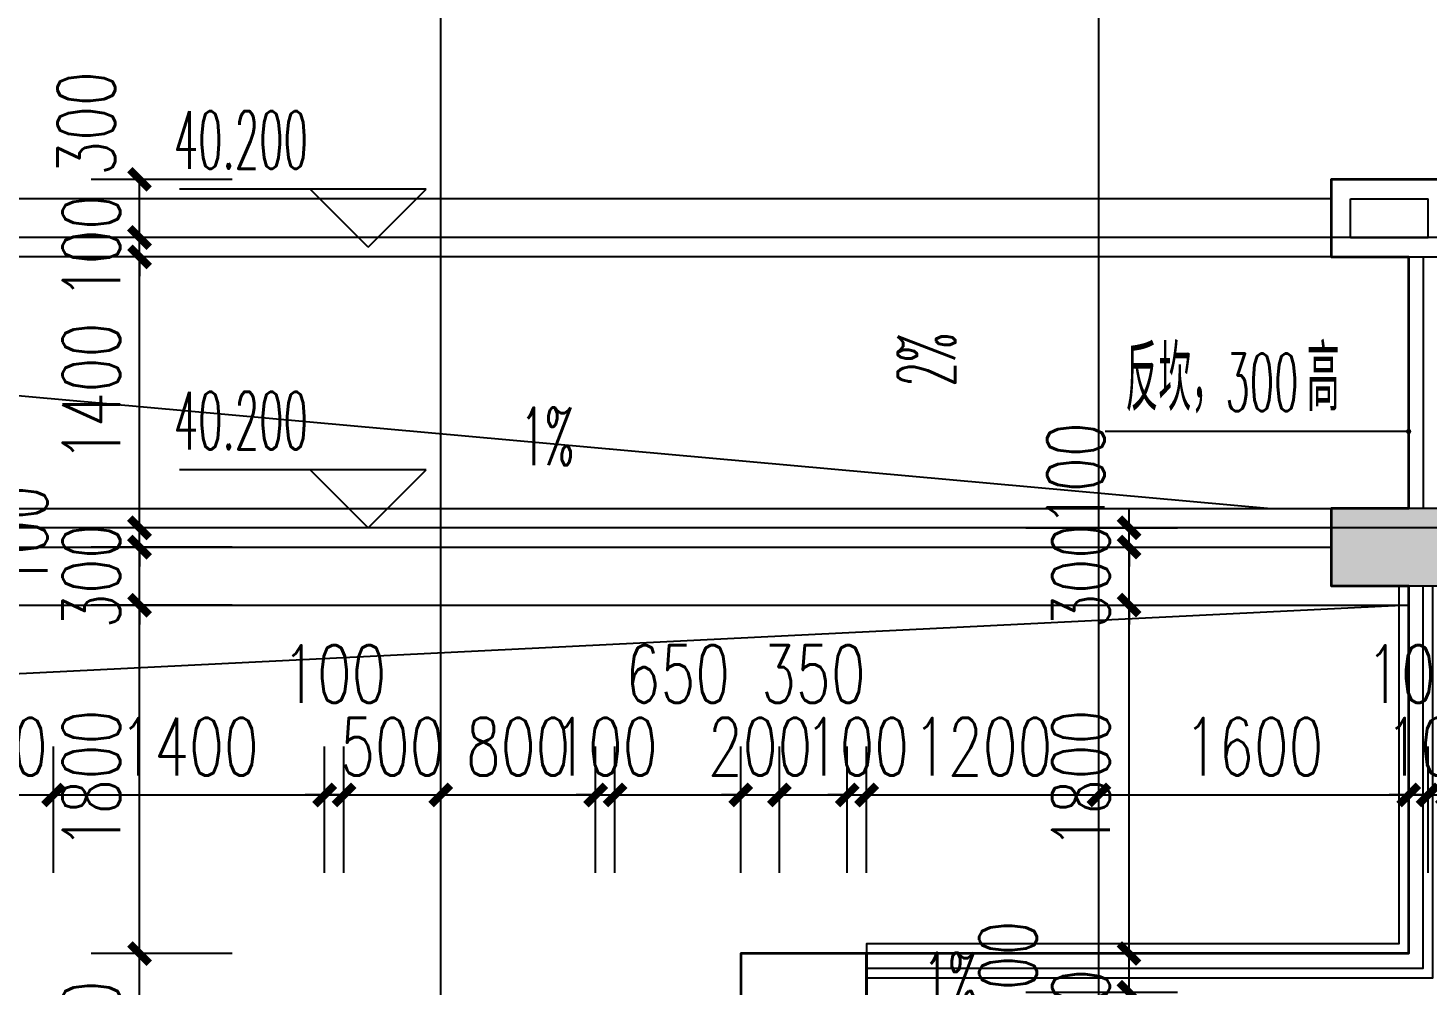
# Model space of a CAD drawing. Extents: x -59851 to 653804, y -249523 to 437614.
# Drawn here: x -29246 to -22014, y -40057 to -35112 of the extents above; entities that cross this region are included whole.
import ezdxf

# ---------------------------------------------------------------- set-up
doc = ezdxf.new("R2010")
doc.units = 0
doc.header["$LTSCALE"] = 1000
doc.header["$MEASUREMENT"] = 0
doc.layers.add('33计一半面积外廓线', color=53, linetype='Continuous', lineweight=35)
doc.layers.add('33计全面积外廓线', color=21, linetype='Continuous', lineweight=35)
for name, color, linetype in [('A-ROOF', 7, 'Continuous'), ('A-洞口', 105, 'Continuous'), ('A-第三道尺寸线', 105, 'Continuous'), ('A-线脚看线', 9, 'Continuous'), ('AE-FLOR', 151, 'Continuous'), ('DIM_ELEV', 3, 'Continuous'), ('DIM_LEAD', 3, 'Continuous'), ('DIM_SYMB', 3, 'Continuous'), ('DOTE', 16, 'Continuous'), ('PUB_HATCH', 8, 'Continuous'), ('PUB_TEXT', 7, 'Continuous'), ('WALL', 2, 'Continuous'), ('ys', 154, 'Continuous'), ('剪力墙', 6, 'Continuous'), ('栏杆', 142, 'Continuous')]:
    doc.layers.add(name, color=color, linetype=linetype)
doc.styles.add('_TCH_DIM', font='SIMPLEX.shx', dxfattribs={"width": 0.7, "bigfont": 'GBCBIG.shx'})
doc.styles.add('_TCH_DIM_T3', font='SIMPLEX.shx', dxfattribs={"width": 0.705882, "bigfont": 'GBCBIG.shx'})
doc.dimstyles.new('_TCH_ARCH&&100', dxfattribs={"dimtxt": 297.5, "dimasz": 100, "dimexe": 250, "dimexo": 300, "dimgap": 100, "dimtad": 1, "dimdec": 0, "dimzin": 0, "dimdsep": 46, "dimtxsty": '_TCH_DIM_T3', "dimblk": 'ARCHTICK', "dimcen": 0.09, "dimclrt": 7, "dimazin": 2, "dimtfac": 1, "dimtdec": 0, "dimtix": 1, "dimtmove": 2, "dimatfit": 3, "dimfxl": 0, "dimtolj": 1, "dimtzin": 0, "dimarcsym": 0})

# ---------------------------------------------------------------- blocks, each defined once
blk = doc.blocks.new('zhouxianssceng0329')
at = {"layer": 'DOTE'}
for p, q in [((-27113.7, 132089.9), (-27113.7, 156469.4)), ((-23713.7, 132089.9), (-23713.7, 156469.4)), ((5501.3, 148798.2), (-44988.6, 148798.2)), ((-20013.7, 147298.2), (-44988.6, 147298.2))]:
    blk.add_line(p, q, dxfattribs=at)
blk = doc.blocks.new('1417jianliqiang0329')
at = {"layer": 'PUB_HATCH'}
blk.add_hatch(color=256, dxfattribs=at).paths.add_polyline_path([(-22513.7, 42727.2), (-21913.7, 42727.2), (-21913.7, 43127.2), (-22513.7, 43127.2)])
at = {"layer": '剪力墙'}
blk.add_lwpolyline([(-22513.7, 42727.2), (-21913.7, 42727.2), (-21913.7, 43127.2), (-22513.7, 43127.2)], close=True, dxfattribs=at)
blk.add_lwpolyline([(-22313.7, 42727.2), (-22313.7, 42727.2)], dxfattribs=at)
blk = doc.blocks.new('1417xxjian0329')
at = {"layer": 'A-线脚看线'}
blk.add_lwpolyline([(-22163.7, 18691.6), (-22163.7, 16841.6), (-24913.7, 16841.6), (-24913.7, 16791.6)], dxfattribs=at)
blk = doc.blocks.new('zhenzheng1417hxt0329')
at = {"layer": 'AE-FLOR'}
for points in [[(-22113.7, 22270.7), (-22113.7, 20970.7)], [(-24913.7, 18670.7), (-22113.7, 18670.7), (-22113.7, 20570.7)]]:
    blk.add_lwpolyline(points, dxfattribs=at)
at = {"layer": 'WALL'}
for p, q in [((-22513.7, 22270.7), (-22513.7, 22670.7)), ((-22513.7, 22670.7), (-21913.7, 22670.7)), ((-22413.7, 22370.7), (-22413.7, 22570.7)), ((-22413.7, 22570.7), (-22013.7, 22570.7)), ((-22013.7, 22370.7), (-22013.7, 22570.7)), ((-22413.7, 22370.7), (-22013.7, 22370.7)), ((-22513.7, 22270.7), (-21913.7, 22270.7)), ((-25563.7, 18670.7), (-24913.7, 18670.7)), ((-25563.7, 16870.7), (-25563.7, 18670.7)), ((-24913.7, 18170.7), (-24913.7, 18670.7))]:
    blk.add_line(p, q, dxfattribs=at)
at = {"layer": '栏杆'}
for points in [[(-22038.7, 22270.7), (-22038.7, 20970.7)], [(-24913.7, 18545.7), (-21988.7, 18545.7), (-21988.7, 20570.7)], [(-24913.7, 18595.7), (-22038.7, 18595.7), (-22038.7, 20570.7)]]:
    blk.add_lwpolyline(points, dxfattribs=at)
blk = doc.blocks.new('no1wuding0329')
at = {"layer": 'A-ROOF'}
for points in [[(-22513.7, 89598.2), (-32413.7, 89598.2), (-32413.7, 89698.2), (-33013.7, 89698.2), (-33013.7, 89598.2), (-33813.7, 89598.2), (-33813.7, 90198.2), (-37213.7, 90198.2), (-37213.7, 96098.2), (-40013.7, 96098.2), (-40013.7, 96198.2), (-44213.7, 96198.2), (-44213.7, 75098.2), (-40813.7, 75098.2)], [(-22513.7, 89398.2), (-32463.7, 89398.2), (-32463.7, 89648.2), (-32963.7, 89648.2), (-32963.7, 89398.2), (-33863.7, 89398.2), (-33863.7, 90148.2), (-37263.7, 90148.2), (-37263.7, 96048.2), (-40063.7, 96048.2), (-40063.7, 96148.2), (-44163.7, 96148.2), (-44163.7, 75148.2), (-40813.7, 75148.2)], [(-22513.7, 89298.2), (-32663.7, 89298.2), (-32763.7, 89298.2), (-34013.7, 89298.2)], [(-30613.7, 80798.2), (-31413.7, 80798.2), (-31413.7, 83898.2), (-31613.7, 83898.2), (-31613.7, 83898.2), (-37413.7, 83898.2), (-37413.7, 87998.2), (-37013.7, 87998.2), (-37013.7, 87998.2), (-32813.7, 87998.2), (-32813.7, 87998.2), (-32613.7, 87998.2), (-32613.7, 87998.2), (-22513.7, 87998.2)], [(-30613.7, 80998.2), (-31213.7, 80998.2), (-31213.7, 84298.2), (-31813.7, 84298.2), (-31813.7, 84098.2), (-37213.7, 84098.2), (-37213.7, 87598.2), (-36813.7, 87598.2), (-36813.7, 87798.2), (-33013.7, 87798.2), (-33013.7, 87598.2), (-32413.7, 87598.2), (-32413.7, 87798.2), (-22513.7, 87798.2), (-22513.7, 87798.2)], [(-37213.7, 87498.2), (-22113.7, 87498.2)]]:
    blk.add_lwpolyline(points, dxfattribs=at)
at = {"layer": 'A-洞口'}
blk.add_lwpolyline([(-22113.7, 87498.2), (-36570.3, 86783.8), (-37213.7, 84098.2)], dxfattribs=at)
at = {"layer": 'DIM_ELEV'}
for p, q in [((-27188.7, 89648.2), (-28462.8, 89648.2)), ((-27488.7, 89348.2), (-27788.7, 89648.2)), ((-27488.7, 89348.2), (-27188.7, 89648.2)), ((-27188.7, 88198.2), (-28462.8, 88198.2)), ((-27488.7, 87898.2), (-27788.7, 88198.2)), ((-27488.7, 87898.2), (-27188.7, 88198.2))]:
    blk.add_line(p, q, dxfattribs=at)
at = {"layer": 'PUB_TEXT', "style": '_TCH_DIM', "width": 0.494118}
for p in [(-28492.8, 89753.2), (-28492.8, 88303.2)]:
    blk.add_text('40.200', height=297.5, dxfattribs=at).set_placement(p)
blk = doc.blocks.new('_ArchTick')
at = {"color": 0, "linetype": 'ByBlock', "const_width": 0.4}
blk.add_lwpolyline([(-0.5, -0.5), (0.5, 0.5)], dxfattribs=at)
blk = doc.blocks.new('*D1911')
at = {"layer": 'A-第三道尺寸线', "color": 0, "lineweight": -2, "transparency": 16777216}
for p, q in [((-23558, -37694.3), (-23558, -37594.3)), ((-24091.7, -37694.3), (-23308, -37694.3)), ((-23558, -37794.3), (-23558, -37694.3)), ((-24091.7, -37794.3), (-23308, -37794.3)), ((-23558, -37794.3), (-23558, -37894.3))]:
    blk.add_line(p, q, dxfattribs=at)
at = {"layer": 'Defpoints', "color": 0, "transparency": 16777216}
for p in [(-24391.7, -37694.3), (-23558, -37694.3), (-24391.7, -37794.3)]:
    blk.add_point(p, dxfattribs=at)
at = {"layer": 'A-第三道尺寸线', "color": 0, "lineweight": -2, "transparency": 16777216, "xscale": 100, "yscale": 100, "zscale": 100}
for p, rotation in [((-23558, -37694.3), 270), ((-23558, -37794.3), 90)]:
    blk.add_blockref('_ArchTick', p, dxfattribs=dict(at, rotation=rotation))
at = {"layer": 'A-第三道尺寸线', "color": 7, "transparency": 16777216, "insert": (-23833, -37419.3), "char_height": 297.5, "attachment_point": 5, "rotation": 90, "style": '_TCH_DIM_T3'}
blk.add_mtext('\\A1;100', dxfattribs=at)
blk = doc.blocks.new('*D1912')
at = {"layer": 'A-第三道尺寸线', "color": 0, "lineweight": -2, "transparency": 16777216}
for p, q in [((-23558, -37794.3), (-23558, -37694.3)), ((-24091.7, -37794.3), (-23308, -37794.3)), ((-23558, -38094.3), (-23558, -37794.3)), ((-24091.7, -38094.3), (-23308, -38094.3)), ((-23558, -38094.3), (-23558, -38194.3))]:
    blk.add_line(p, q, dxfattribs=at)
at = {"layer": 'Defpoints', "color": 0, "transparency": 16777216}
for p in [(-24391.7, -37794.3), (-23558, -37794.3), (-24391.7, -38094.3)]:
    blk.add_point(p, dxfattribs=at)
at = {"layer": 'A-第三道尺寸线', "color": 0, "lineweight": -2, "transparency": 16777216, "xscale": 100, "yscale": 100, "zscale": 100}
for p, rotation in [((-23558, -37794.3), 270), ((-23558, -38094.3), 90)]:
    blk.add_blockref('_ArchTick', p, dxfattribs=dict(at, rotation=rotation))
at = {"layer": 'A-第三道尺寸线', "color": 7, "transparency": 16777216, "insert": (-23806.7, -37944.3), "char_height": 297.5, "attachment_point": 5, "rotation": 90, "style": '_TCH_DIM_T3'}
blk.add_mtext('\\A1;300', dxfattribs=at)
blk = doc.blocks.new('*D1913')
at = {"layer": 'A-第三道尺寸线', "color": 0, "lineweight": -2, "transparency": 16777216}
for p, q in [((-24091.7, -38094.3), (-23308, -38094.3)), ((-23558, -39894.3), (-23558, -38094.3)), ((-24091.7, -39894.3), (-23308, -39894.3))]:
    blk.add_line(p, q, dxfattribs=at)
at = {"layer": 'Defpoints', "color": 0, "transparency": 16777216}
for p in [(-24391.7, -38094.3), (-23558, -38094.3), (-24391.7, -39894.3)]:
    blk.add_point(p, dxfattribs=at)
at = {"layer": 'A-第三道尺寸线', "color": 0, "lineweight": -2, "transparency": 16777216, "xscale": 100, "yscale": 100, "zscale": 100}
for p, rotation in [((-23558, -38094.3), 90), ((-23558, -39894.3), 270)]:
    blk.add_blockref('_ArchTick', p, dxfattribs=dict(at, rotation=rotation))
at = {"layer": 'A-第三道尺寸线', "color": 7, "transparency": 16777216, "insert": (-23806.7, -38994.3), "char_height": 297.5, "attachment_point": 5, "rotation": 90, "style": '_TCH_DIM_T3'}
blk.add_mtext('\\A1;1800', dxfattribs=at)
blk = doc.blocks.new('*D1914')
at = {"layer": 'A-第三道尺寸线', "color": 0, "lineweight": -2, "transparency": 16777216}
for p, q in [((-23558, -39894.3), (-23558, -39794.3)), ((-24091.7, -39894.3), (-23308, -39894.3)), ((-23558, -40094.3), (-23558, -39894.3)), ((-24091.7, -40094.3), (-23308, -40094.3)), ((-23558, -40094.3), (-23558, -40194.3))]:
    blk.add_line(p, q, dxfattribs=at)
at = {"layer": 'Defpoints', "color": 0, "transparency": 16777216}
for p in [(-24391.7, -39894.3), (-23558, -39894.3), (-24391.7, -40094.3)]:
    blk.add_point(p, dxfattribs=at)
at = {"layer": 'A-第三道尺寸线', "color": 0, "lineweight": -2, "transparency": 16777216, "xscale": 100, "yscale": 100, "zscale": 100}
for p, rotation in [((-23558, -39894.3), 270), ((-23558, -40094.3), 90)]:
    blk.add_blockref('_ArchTick', p, dxfattribs=dict(at, rotation=rotation))
at = {"layer": 'A-第三道尺寸线', "color": 7, "transparency": 16777216, "insert": (-24183, -39994.3), "char_height": 297.5, "attachment_point": 5, "rotation": 90, "style": '_TCH_DIM_T3'}
blk.add_mtext('\\A1;200', dxfattribs=at)
blk = doc.blocks.new('*D1915')
at = {"layer": 'A-第三道尺寸线', "color": 0, "lineweight": -2, "transparency": 16777216}
for p, q in [((-23558, -40094.3), (-23558, -39994.3)), ((-24091.7, -40094.3), (-23308, -40094.3)), ((-23558, -40394.3), (-23558, -40094.3)), ((-24091.7, -40394.3), (-23308, -40394.3)), ((-23558, -40394.3), (-23558, -40494.3))]:
    blk.add_line(p, q, dxfattribs=at)
at = {"layer": 'Defpoints', "color": 0, "transparency": 16777216}
for p in [(-24391.7, -40094.3), (-23558, -40094.3), (-24391.7, -40394.3)]:
    blk.add_point(p, dxfattribs=at)
at = {"layer": 'A-第三道尺寸线', "color": 0, "lineweight": -2, "transparency": 16777216, "xscale": 100, "yscale": 100, "zscale": 100}
for p, rotation in [((-23558, -40094.3), 270), ((-23558, -40394.3), 90)]:
    blk.add_blockref('_ArchTick', p, dxfattribs=dict(at, rotation=rotation))
at = {"layer": 'A-第三道尺寸线', "color": 7, "transparency": 16777216, "insert": (-23806.7, -40244.3), "char_height": 297.5, "attachment_point": 5, "rotation": 90, "style": '_TCH_DIM_T3'}
blk.add_mtext('\\A1;300', dxfattribs=at)
blk = doc.blocks.new('*D2181')
at = {"layer": 'A-第三道尺寸线', "color": 0, "lineweight": -2, "transparency": 16777216}
for p, q in [((-28190.4, -35894.3), (-28919.5, -35894.3)), ((-28669.5, -36194.3), (-28669.5, -35894.3)), ((-28190.4, -36194.3), (-28919.5, -36194.3))]:
    blk.add_line(p, q, dxfattribs=at)
at = {"layer": 'Defpoints', "color": 0, "transparency": 16777216}
for p in [(-28669.5, -35894.3), (-27890.4, -35894.3), (-27890.4, -36194.3)]:
    blk.add_point(p, dxfattribs=at)
at = {"layer": 'A-第三道尺寸线', "color": 0, "lineweight": -2, "transparency": 16777216, "xscale": 100, "yscale": 100, "zscale": 100}
for p, rotation in [((-28669.5, -35894.3), 90), ((-28669.5, -36194.3), 270)]:
    blk.add_blockref('_ArchTick', p, dxfattribs=dict(at, rotation=rotation))
at = {"layer": 'A-第三道尺寸线', "color": 7, "transparency": 16777216, "insert": (-28944.5, -35605.3), "char_height": 297.5, "attachment_point": 5, "rotation": 90, "style": '_TCH_DIM_T3'}
blk.add_mtext('\\A1;300', dxfattribs=at)
blk = doc.blocks.new('*D2182')
at = {"layer": 'A-第三道尺寸线', "color": 0, "lineweight": -2, "transparency": 16777216}
for p, q in [((-28669.5, -36194.3), (-28669.5, -36094.3)), ((-28190.4, -36194.3), (-28919.5, -36194.3)), ((-28669.5, -36294.3), (-28669.5, -36194.3)), ((-28190.4, -36294.3), (-28919.5, -36294.3)), ((-28669.5, -36294.3), (-28669.5, -36394.3))]:
    blk.add_line(p, q, dxfattribs=at)
at = {"layer": 'Defpoints', "color": 0, "transparency": 16777216}
for p in [(-28669.5, -36194.3), (-27890.4, -36194.3), (-27890.4, -36294.3)]:
    blk.add_point(p, dxfattribs=at)
at = {"layer": 'A-第三道尺寸线', "color": 0, "lineweight": -2, "transparency": 16777216, "xscale": 100, "yscale": 100, "zscale": 100}
for p, rotation in [((-28669.5, -36194.3), 270), ((-28669.5, -36294.3), 90)]:
    blk.add_blockref('_ArchTick', p, dxfattribs=dict(at, rotation=rotation))
at = {"layer": 'A-第三道尺寸线', "color": 7, "transparency": 16777216, "insert": (-28918.3, -36244.3), "char_height": 297.5, "attachment_point": 5, "rotation": 90, "style": '_TCH_DIM_T3'}
blk.add_mtext('\\A1;100', dxfattribs=at)
blk = doc.blocks.new('*D2183')
at = {"layer": 'A-第三道尺寸线', "color": 0, "lineweight": -2, "transparency": 16777216}
for p, q in [((-28190.4, -36294.3), (-28919.5, -36294.3)), ((-28669.5, -37694.3), (-28669.5, -36294.3)), ((-28190.4, -37694.3), (-28919.5, -37694.3))]:
    blk.add_line(p, q, dxfattribs=at)
at = {"layer": 'Defpoints', "color": 0, "transparency": 16777216}
for p in [(-28669.5, -36294.3), (-27890.4, -36294.3), (-27890.4, -37694.3)]:
    blk.add_point(p, dxfattribs=at)
at = {"layer": 'A-第三道尺寸线', "color": 0, "lineweight": -2, "transparency": 16777216, "xscale": 100, "yscale": 100, "zscale": 100}
for p, rotation in [((-28669.5, -36294.3), 90), ((-28669.5, -37694.3), 270)]:
    blk.add_blockref('_ArchTick', p, dxfattribs=dict(at, rotation=rotation))
at = {"layer": 'A-第三道尺寸线', "color": 7, "transparency": 16777216, "insert": (-28918.3, -36994.3), "char_height": 297.5, "attachment_point": 5, "rotation": 90, "style": '_TCH_DIM_T3'}
blk.add_mtext('\\A1;1400', dxfattribs=at)
blk = doc.blocks.new('*D2184')
at = {"layer": 'A-第三道尺寸线', "color": 0, "lineweight": -2, "transparency": 16777216}
for p, q in [((-28669.5, -37694.3), (-28669.5, -37594.3)), ((-28190.4, -37694.3), (-28919.5, -37694.3)), ((-28669.5, -37794.3), (-28669.5, -37694.3)), ((-28190.4, -37794.3), (-28919.5, -37794.3)), ((-28669.5, -37794.3), (-28669.5, -37894.3))]:
    blk.add_line(p, q, dxfattribs=at)
at = {"layer": 'Defpoints', "color": 0, "transparency": 16777216}
for p in [(-28669.5, -37694.3), (-27890.4, -37694.3), (-27890.4, -37794.3)]:
    blk.add_point(p, dxfattribs=at)
at = {"layer": 'A-第三道尺寸线', "color": 0, "lineweight": -2, "transparency": 16777216, "xscale": 100, "yscale": 100, "zscale": 100}
for p, rotation in [((-28669.5, -37694.3), 270), ((-28669.5, -37794.3), 90)]:
    blk.add_blockref('_ArchTick', p, dxfattribs=dict(at, rotation=rotation))
at = {"layer": 'A-第三道尺寸线', "color": 7, "transparency": 16777216, "insert": (-29294.5, -37744.3), "char_height": 297.5, "attachment_point": 5, "rotation": 90, "style": '_TCH_DIM_T3'}
blk.add_mtext('\\A1;100', dxfattribs=at)
blk = doc.blocks.new('*D2185')
at = {"layer": 'A-第三道尺寸线', "color": 0, "lineweight": -2, "transparency": 16777216}
for p, q in [((-28669.5, -37794.3), (-28669.5, -37694.3)), ((-28190.4, -37794.3), (-28919.5, -37794.3)), ((-28669.5, -38094.3), (-28669.5, -37794.3)), ((-28190.4, -38094.3), (-28919.5, -38094.3)), ((-28669.5, -38094.3), (-28669.5, -38194.3))]:
    blk.add_line(p, q, dxfattribs=at)
at = {"layer": 'Defpoints', "color": 0, "transparency": 16777216}
for p in [(-28669.5, -37794.3), (-27890.4, -37794.3), (-27890.4, -38094.3)]:
    blk.add_point(p, dxfattribs=at)
at = {"layer": 'A-第三道尺寸线', "color": 0, "lineweight": -2, "transparency": 16777216, "xscale": 100, "yscale": 100, "zscale": 100}
for p, rotation in [((-28669.5, -37794.3), 270), ((-28669.5, -38094.3), 90)]:
    blk.add_blockref('_ArchTick', p, dxfattribs=dict(at, rotation=rotation))
at = {"layer": 'A-第三道尺寸线', "color": 7, "transparency": 16777216, "insert": (-28918.3, -37944.3), "char_height": 297.5, "attachment_point": 5, "rotation": 90, "style": '_TCH_DIM_T3'}
blk.add_mtext('\\A1;300', dxfattribs=at)
blk = doc.blocks.new('*D2186')
at = {"layer": 'A-第三道尺寸线', "color": 0, "lineweight": -2, "transparency": 16777216}
for p, q in [((-28190.4, -38094.3), (-28919.5, -38094.3)), ((-28669.5, -39894.3), (-28669.5, -38094.3)), ((-28190.4, -39894.3), (-28919.5, -39894.3))]:
    blk.add_line(p, q, dxfattribs=at)
at = {"layer": 'Defpoints', "color": 0, "transparency": 16777216}
for p in [(-28669.5, -38094.3), (-27890.4, -38094.3), (-27890.4, -39894.3)]:
    blk.add_point(p, dxfattribs=at)
at = {"layer": 'A-第三道尺寸线', "color": 0, "lineweight": -2, "transparency": 16777216, "xscale": 100, "yscale": 100, "zscale": 100}
for p, rotation in [((-28669.5, -38094.3), 90), ((-28669.5, -39894.3), 270)]:
    blk.add_blockref('_ArchTick', p, dxfattribs=dict(at, rotation=rotation))
at = {"layer": 'A-第三道尺寸线', "color": 7, "transparency": 16777216, "insert": (-28918.3, -38994.3), "char_height": 297.5, "attachment_point": 5, "rotation": 90, "style": '_TCH_DIM_T3'}
blk.add_mtext('\\A1;1800', dxfattribs=at)
blk = doc.blocks.new('*D2187')
at = {"layer": 'A-第三道尺寸线', "color": 0, "lineweight": -2, "transparency": 16777216}
for p, q in [((-28190.4, -39894.3), (-28919.5, -39894.3)), ((-28669.5, -40894.3), (-28669.5, -39894.3)), ((-28190.4, -40894.3), (-28919.5, -40894.3))]:
    blk.add_line(p, q, dxfattribs=at)
at = {"layer": 'Defpoints', "color": 0, "transparency": 16777216}
for p in [(-28669.5, -39894.3), (-27890.4, -39894.3), (-27890.4, -40894.3)]:
    blk.add_point(p, dxfattribs=at)
at = {"layer": 'A-第三道尺寸线', "color": 0, "lineweight": -2, "transparency": 16777216, "xscale": 100, "yscale": 100, "zscale": 100}
for p, rotation in [((-28669.5, -39894.3), 90), ((-28669.5, -40894.3), 270)]:
    blk.add_blockref('_ArchTick', p, dxfattribs=dict(at, rotation=rotation))
at = {"layer": 'A-第三道尺寸线', "color": 7, "transparency": 16777216, "insert": (-28918.3, -40394.3), "char_height": 297.5, "attachment_point": 5, "rotation": 90, "style": '_TCH_DIM_T3'}
blk.add_mtext('\\A1;1000', dxfattribs=at)
blk = doc.blocks.new('*D3217')
at = {"layer": 'A-第三道尺寸线', "color": 0, "lineweight": -2, "transparency": 16777216}
for p, q in [((-22013.7, -39476.4), (-22013.7, -38824.7)), ((-21913.7, -39476.4), (-21913.7, -38824.7)), ((-22013.7, -39074.7), (-22113.7, -39074.7)), ((-22013.7, -39074.7), (-21913.7, -39074.7)), ((-21913.7, -39074.7), (-21813.7, -39074.7))]:
    blk.add_line(p, q, dxfattribs=at)
at = {"layer": 'Defpoints', "color": 0, "transparency": 16777216}
for p in [(-21913.7, -39074.7), (-22013.7, -39776.4), (-21913.7, -39776.4)]:
    blk.add_point(p, dxfattribs=at)
at = {"layer": 'A-第三道尺寸线', "color": 0, "lineweight": -2, "transparency": 16777216, "xscale": 100, "yscale": 100, "zscale": 100}
blk.add_blockref('_ArchTick', (-22013.7, -39074.7), dxfattribs=at)
at = {"layer": 'A-第三道尺寸线', "color": 0, "lineweight": -2, "transparency": 16777216, "xscale": 100, "yscale": 100, "zscale": 100, "rotation": 180}
blk.add_blockref('_ArchTick', (-21913.7, -39074.7), dxfattribs=at)
at = {"layer": 'A-第三道尺寸线', "color": 7, "transparency": 16777216, "insert": (-21963.7, -38825.9), "char_height": 297.5, "attachment_point": 5, "style": '_TCH_DIM_T3'}
blk.add_mtext('\\A1;100', dxfattribs=at)
blk = doc.blocks.new('*D3218')
at = {"layer": 'A-第三道尺寸线', "color": 0, "lineweight": -2, "transparency": 16777216}
for p, q in [((-22113.7, -39476.4), (-22113.7, -38824.7)), ((-22013.7, -39476.4), (-22013.7, -38824.7)), ((-22113.7, -39074.7), (-22213.7, -39074.7)), ((-22113.7, -39074.7), (-22013.7, -39074.7)), ((-22013.7, -39074.7), (-21913.7, -39074.7))]:
    blk.add_line(p, q, dxfattribs=at)
at = {"layer": 'Defpoints', "color": 0, "transparency": 16777216}
for p in [(-22013.7, -39074.7), (-22113.7, -39776.4), (-22013.7, -39776.4)]:
    blk.add_point(p, dxfattribs=at)
at = {"layer": 'A-第三道尺寸线', "color": 0, "lineweight": -2, "transparency": 16777216, "xscale": 100, "yscale": 100, "zscale": 100}
blk.add_blockref('_ArchTick', (-22113.7, -39074.7), dxfattribs=at)
at = {"layer": 'A-第三道尺寸线', "color": 0, "lineweight": -2, "transparency": 16777216, "xscale": 100, "yscale": 100, "zscale": 100, "rotation": 180}
blk.add_blockref('_ArchTick', (-22013.7, -39074.7), dxfattribs=at)
at = {"layer": 'A-第三道尺寸线', "color": 7, "transparency": 16777216, "insert": (-22063.7, -38449.7), "char_height": 297.5, "attachment_point": 5, "style": '_TCH_DIM_T3'}
blk.add_mtext('\\A1;100', dxfattribs=at)
blk = doc.blocks.new('*D3219')
at = {"layer": 'A-第三道尺寸线', "color": 0, "lineweight": -2, "transparency": 16777216}
for p, q in [((-23713.7, -39476.4), (-23713.7, -38824.7)), ((-22113.7, -39476.4), (-22113.7, -38824.7)), ((-23713.7, -39074.7), (-22113.7, -39074.7))]:
    blk.add_line(p, q, dxfattribs=at)
at = {"layer": 'Defpoints', "color": 0, "transparency": 16777216}
for p in [(-22113.7, -39074.7), (-23713.7, -39776.4), (-22113.7, -39776.4)]:
    blk.add_point(p, dxfattribs=at)
at = {"layer": 'A-第三道尺寸线', "color": 0, "lineweight": -2, "transparency": 16777216, "xscale": 100, "yscale": 100, "zscale": 100, "rotation": 180}
blk.add_blockref('_ArchTick', (-23713.7, -39074.7), dxfattribs=at)
at = {"layer": 'A-第三道尺寸线', "color": 0, "lineweight": -2, "transparency": 16777216, "xscale": 100, "yscale": 100, "zscale": 100}
blk.add_blockref('_ArchTick', (-22113.7, -39074.7), dxfattribs=at)
at = {"layer": 'A-第三道尺寸线', "color": 7, "transparency": 16777216, "insert": (-22913.7, -38825.9), "char_height": 297.5, "attachment_point": 5, "style": '_TCH_DIM_T3'}
blk.add_mtext('\\A1;1600', dxfattribs=at)
blk = doc.blocks.new('*D3220')
at = {"layer": 'A-第三道尺寸线', "color": 0, "lineweight": -2, "transparency": 16777216}
for p, q in [((-24913.7, -39476.4), (-24913.7, -38824.7)), ((-23713.7, -39476.4), (-23713.7, -38824.7)), ((-24913.7, -39074.7), (-23713.7, -39074.7))]:
    blk.add_line(p, q, dxfattribs=at)
at = {"layer": 'Defpoints', "color": 0, "transparency": 16777216}
for p in [(-23713.7, -39074.7), (-24913.7, -39776.4), (-23713.7, -39776.4)]:
    blk.add_point(p, dxfattribs=at)
at = {"layer": 'A-第三道尺寸线', "color": 0, "lineweight": -2, "transparency": 16777216, "xscale": 100, "yscale": 100, "zscale": 100, "rotation": 180}
blk.add_blockref('_ArchTick', (-24913.7, -39074.7), dxfattribs=at)
at = {"layer": 'A-第三道尺寸线', "color": 0, "lineweight": -2, "transparency": 16777216, "xscale": 100, "yscale": 100, "zscale": 100}
blk.add_blockref('_ArchTick', (-23713.7, -39074.7), dxfattribs=at)
at = {"layer": 'A-第三道尺寸线', "color": 7, "transparency": 16777216, "insert": (-24313.7, -38825.9), "char_height": 297.5, "attachment_point": 5, "style": '_TCH_DIM_T3'}
blk.add_mtext('\\A1;1200', dxfattribs=at)
blk = doc.blocks.new('*D3221')
at = {"layer": 'A-第三道尺寸线', "color": 0, "lineweight": -2, "transparency": 16777216}
for p, q in [((-25013.7, -39476.4), (-25013.7, -38824.7)), ((-24913.7, -39476.4), (-24913.7, -38824.7)), ((-25013.7, -39074.7), (-25113.7, -39074.7)), ((-25013.7, -39074.7), (-24913.7, -39074.7)), ((-24913.7, -39074.7), (-24813.7, -39074.7))]:
    blk.add_line(p, q, dxfattribs=at)
at = {"layer": 'Defpoints', "color": 0, "transparency": 16777216}
for p in [(-24913.7, -39074.7), (-25013.7, -39776.4), (-24913.7, -39776.4)]:
    blk.add_point(p, dxfattribs=at)
at = {"layer": 'A-第三道尺寸线', "color": 0, "lineweight": -2, "transparency": 16777216, "xscale": 100, "yscale": 100, "zscale": 100}
blk.add_blockref('_ArchTick', (-25013.7, -39074.7), dxfattribs=at)
at = {"layer": 'A-第三道尺寸线', "color": 0, "lineweight": -2, "transparency": 16777216, "xscale": 100, "yscale": 100, "zscale": 100, "rotation": 180}
blk.add_blockref('_ArchTick', (-24913.7, -39074.7), dxfattribs=at)
at = {"layer": 'A-第三道尺寸线', "color": 7, "transparency": 16777216, "insert": (-24963.7, -38825.9), "char_height": 297.5, "attachment_point": 5, "style": '_TCH_DIM_T3'}
blk.add_mtext('\\A1;100', dxfattribs=at)
blk = doc.blocks.new('*D3222')
at = {"layer": 'A-第三道尺寸线', "color": 0, "lineweight": -2, "transparency": 16777216}
for p, q in [((-25363.7, -39476.4), (-25363.7, -38824.7)), ((-25013.7, -39476.4), (-25013.7, -38824.7)), ((-25363.7, -39074.7), (-25013.7, -39074.7))]:
    blk.add_line(p, q, dxfattribs=at)
at = {"layer": 'Defpoints', "color": 0, "transparency": 16777216}
for p in [(-25013.7, -39074.7), (-25363.7, -39776.4), (-25013.7, -39776.4)]:
    blk.add_point(p, dxfattribs=at)
at = {"layer": 'A-第三道尺寸线', "color": 0, "lineweight": -2, "transparency": 16777216, "xscale": 100, "yscale": 100, "zscale": 100, "rotation": 180}
blk.add_blockref('_ArchTick', (-25363.7, -39074.7), dxfattribs=at)
at = {"layer": 'A-第三道尺寸线', "color": 0, "lineweight": -2, "transparency": 16777216, "xscale": 100, "yscale": 100, "zscale": 100}
blk.add_blockref('_ArchTick', (-25013.7, -39074.7), dxfattribs=at)
at = {"layer": 'A-第三道尺寸线', "color": 7, "transparency": 16777216, "insert": (-25188.7, -38449.7), "char_height": 297.5, "attachment_point": 5, "style": '_TCH_DIM_T3'}
blk.add_mtext('\\A1;350', dxfattribs=at)
blk = doc.blocks.new('*D3223')
at = {"layer": 'A-第三道尺寸线', "color": 0, "lineweight": -2, "transparency": 16777216}
for p, q in [((-25563.7, -39476.4), (-25563.7, -38824.7)), ((-25363.7, -39476.4), (-25363.7, -38824.7)), ((-25563.7, -39074.7), (-25663.7, -39074.7)), ((-25563.7, -39074.7), (-25363.7, -39074.7)), ((-25363.7, -39074.7), (-25263.7, -39074.7))]:
    blk.add_line(p, q, dxfattribs=at)
at = {"layer": 'Defpoints', "color": 0, "transparency": 16777216}
for p in [(-25363.7, -39074.7), (-25563.7, -39776.4), (-25363.7, -39776.4)]:
    blk.add_point(p, dxfattribs=at)
at = {"layer": 'A-第三道尺寸线', "color": 0, "lineweight": -2, "transparency": 16777216, "xscale": 100, "yscale": 100, "zscale": 100}
blk.add_blockref('_ArchTick', (-25563.7, -39074.7), dxfattribs=at)
at = {"layer": 'A-第三道尺寸线', "color": 0, "lineweight": -2, "transparency": 16777216, "xscale": 100, "yscale": 100, "zscale": 100, "rotation": 180}
blk.add_blockref('_ArchTick', (-25363.7, -39074.7), dxfattribs=at)
at = {"layer": 'A-第三道尺寸线', "color": 7, "transparency": 16777216, "insert": (-25463.7, -38825.9), "char_height": 297.5, "attachment_point": 5, "style": '_TCH_DIM_T3'}
blk.add_mtext('\\A1;200', dxfattribs=at)
blk = doc.blocks.new('*D3224')
at = {"layer": 'A-第三道尺寸线', "color": 0, "lineweight": -2, "transparency": 16777216}
for p, q in [((-26213.6, -39476.4), (-26213.6, -38824.7)), ((-25563.7, -39476.4), (-25563.7, -38824.7)), ((-26213.6, -39074.7), (-25563.7, -39074.7))]:
    blk.add_line(p, q, dxfattribs=at)
at = {"layer": 'Defpoints', "color": 0, "transparency": 16777216}
for p in [(-25563.7, -39074.7), (-26213.6, -39776.4), (-25563.7, -39776.4)]:
    blk.add_point(p, dxfattribs=at)
at = {"layer": 'A-第三道尺寸线', "color": 0, "lineweight": -2, "transparency": 16777216, "xscale": 100, "yscale": 100, "zscale": 100, "rotation": 180}
blk.add_blockref('_ArchTick', (-26213.6, -39074.7), dxfattribs=at)
at = {"layer": 'A-第三道尺寸线', "color": 0, "lineweight": -2, "transparency": 16777216, "xscale": 100, "yscale": 100, "zscale": 100}
blk.add_blockref('_ArchTick', (-25563.7, -39074.7), dxfattribs=at)
at = {"layer": 'A-第三道尺寸线', "color": 7, "transparency": 16777216, "insert": (-25888.7, -38449.7), "char_height": 297.5, "attachment_point": 5, "style": '_TCH_DIM_T3'}
blk.add_mtext('\\A1;650', dxfattribs=at)
blk = doc.blocks.new('*D3225')
at = {"layer": 'A-第三道尺寸线', "color": 0, "lineweight": -2, "transparency": 16777216}
for p, q in [((-26313.6, -39476.4), (-26313.6, -38824.7)), ((-26213.6, -39476.4), (-26213.6, -38824.7)), ((-26313.6, -39074.7), (-26413.6, -39074.7)), ((-26313.6, -39074.7), (-26213.6, -39074.7)), ((-26213.6, -39074.7), (-26113.6, -39074.7))]:
    blk.add_line(p, q, dxfattribs=at)
at = {"layer": 'Defpoints', "color": 0, "transparency": 16777216}
for p in [(-26213.6, -39074.7), (-26313.6, -39776.4), (-26213.6, -39776.4)]:
    blk.add_point(p, dxfattribs=at)
at = {"layer": 'A-第三道尺寸线', "color": 0, "lineweight": -2, "transparency": 16777216, "xscale": 100, "yscale": 100, "zscale": 100}
blk.add_blockref('_ArchTick', (-26313.6, -39074.7), dxfattribs=at)
at = {"layer": 'A-第三道尺寸线', "color": 0, "lineweight": -2, "transparency": 16777216, "xscale": 100, "yscale": 100, "zscale": 100, "rotation": 180}
blk.add_blockref('_ArchTick', (-26213.6, -39074.7), dxfattribs=at)
at = {"layer": 'A-第三道尺寸线', "color": 7, "transparency": 16777216, "insert": (-26263.6, -38825.9), "char_height": 297.5, "attachment_point": 5, "style": '_TCH_DIM_T3'}
blk.add_mtext('\\A1;100', dxfattribs=at)
blk = doc.blocks.new('*D3226')
at = {"layer": 'A-第三道尺寸线', "color": 0, "lineweight": -2, "transparency": 16777216}
for p, q in [((-27113.7, -39476.4), (-27113.7, -38824.7)), ((-26313.6, -39476.4), (-26313.6, -38824.7)), ((-27113.7, -39074.7), (-26313.6, -39074.7))]:
    blk.add_line(p, q, dxfattribs=at)
at = {"layer": 'Defpoints', "color": 0, "transparency": 16777216}
for p in [(-26313.6, -39074.7), (-27113.7, -39776.4), (-26313.6, -39776.4)]:
    blk.add_point(p, dxfattribs=at)
at = {"layer": 'A-第三道尺寸线', "color": 0, "lineweight": -2, "transparency": 16777216, "xscale": 100, "yscale": 100, "zscale": 100, "rotation": 180}
blk.add_blockref('_ArchTick', (-27113.7, -39074.7), dxfattribs=at)
at = {"layer": 'A-第三道尺寸线', "color": 0, "lineweight": -2, "transparency": 16777216, "xscale": 100, "yscale": 100, "zscale": 100}
blk.add_blockref('_ArchTick', (-26313.6, -39074.7), dxfattribs=at)
at = {"layer": 'A-第三道尺寸线', "color": 7, "transparency": 16777216, "insert": (-26713.7, -38825.9), "char_height": 297.5, "attachment_point": 5, "style": '_TCH_DIM_T3'}
blk.add_mtext('\\A1;800', dxfattribs=at)
blk = doc.blocks.new('*D3227')
at = {"layer": 'A-第三道尺寸线', "color": 0, "lineweight": -2, "transparency": 16777216}
for p, q in [((-27613.6, -39476.4), (-27613.6, -38824.7)), ((-27113.7, -39476.4), (-27113.7, -38824.7)), ((-27613.6, -39074.7), (-27713.6, -39074.7)), ((-27613.6, -39074.7), (-27113.7, -39074.7)), ((-27113.7, -39074.7), (-27013.7, -39074.7))]:
    blk.add_line(p, q, dxfattribs=at)
at = {"layer": 'Defpoints', "color": 0, "transparency": 16777216}
for p in [(-27113.7, -39074.7), (-27613.6, -39776.4), (-27113.7, -39776.4)]:
    blk.add_point(p, dxfattribs=at)
at = {"layer": 'A-第三道尺寸线', "color": 0, "lineweight": -2, "transparency": 16777216, "xscale": 100, "yscale": 100, "zscale": 100}
blk.add_blockref('_ArchTick', (-27613.6, -39074.7), dxfattribs=at)
at = {"layer": 'A-第三道尺寸线', "color": 0, "lineweight": -2, "transparency": 16777216, "xscale": 100, "yscale": 100, "zscale": 100, "rotation": 180}
blk.add_blockref('_ArchTick', (-27113.7, -39074.7), dxfattribs=at)
at = {"layer": 'A-第三道尺寸线', "color": 7, "transparency": 16777216, "insert": (-27363.7, -38825.9), "char_height": 297.5, "attachment_point": 5, "style": '_TCH_DIM_T3'}
blk.add_mtext('\\A1;500', dxfattribs=at)
blk = doc.blocks.new('*D3228')
at = {"layer": 'A-第三道尺寸线', "color": 0, "lineweight": -2, "transparency": 16777216}
for p, q in [((-27713.6, -39476.4), (-27713.6, -38824.7)), ((-27613.6, -39476.4), (-27613.6, -38824.7)), ((-27713.6, -39074.7), (-27813.6, -39074.7)), ((-27713.6, -39074.7), (-27613.6, -39074.7)), ((-27613.6, -39074.7), (-27513.6, -39074.7))]:
    blk.add_line(p, q, dxfattribs=at)
at = {"layer": 'Defpoints', "color": 0, "transparency": 16777216}
for p in [(-27613.6, -39074.7), (-27713.6, -39776.4), (-27613.6, -39776.4)]:
    blk.add_point(p, dxfattribs=at)
at = {"layer": 'A-第三道尺寸线', "color": 0, "lineweight": -2, "transparency": 16777216, "xscale": 100, "yscale": 100, "zscale": 100}
blk.add_blockref('_ArchTick', (-27713.6, -39074.7), dxfattribs=at)
at = {"layer": 'A-第三道尺寸线', "color": 0, "lineweight": -2, "transparency": 16777216, "xscale": 100, "yscale": 100, "zscale": 100, "rotation": 180}
blk.add_blockref('_ArchTick', (-27613.6, -39074.7), dxfattribs=at)
at = {"layer": 'A-第三道尺寸线', "color": 7, "transparency": 16777216, "insert": (-27663.6, -38449.7), "char_height": 297.5, "attachment_point": 5, "style": '_TCH_DIM_T3'}
blk.add_mtext('\\A1;100', dxfattribs=at)
blk = doc.blocks.new('*D3229')
at = {"layer": 'A-第三道尺寸线', "color": 0, "lineweight": -2, "transparency": 16777216}
for p, q in [((-29113.7, -39476.4), (-29113.7, -38824.7)), ((-27713.6, -39476.4), (-27713.6, -38824.7)), ((-29113.7, -39074.7), (-27713.6, -39074.7))]:
    blk.add_line(p, q, dxfattribs=at)
at = {"layer": 'Defpoints', "color": 0, "transparency": 16777216}
for p in [(-27713.6, -39074.7), (-29113.7, -39776.4), (-27713.6, -39776.4)]:
    blk.add_point(p, dxfattribs=at)
at = {"layer": 'A-第三道尺寸线', "color": 0, "lineweight": -2, "transparency": 16777216, "xscale": 100, "yscale": 100, "zscale": 100, "rotation": 180}
blk.add_blockref('_ArchTick', (-29113.7, -39074.7), dxfattribs=at)
at = {"layer": 'A-第三道尺寸线', "color": 0, "lineweight": -2, "transparency": 16777216, "xscale": 100, "yscale": 100, "zscale": 100}
blk.add_blockref('_ArchTick', (-27713.6, -39074.7), dxfattribs=at)
at = {"layer": 'A-第三道尺寸线', "color": 7, "transparency": 16777216, "insert": (-28413.7, -38825.9), "char_height": 297.5, "attachment_point": 5, "style": '_TCH_DIM_T3'}
blk.add_mtext('\\A1;1400', dxfattribs=at)
blk = doc.blocks.new('*D3230')
at = {"layer": 'A-第三道尺寸线', "color": 0, "lineweight": -2, "transparency": 16777216}
for p, q in [((-29713.7, -39476.4), (-29713.7, -38824.7)), ((-29113.7, -39476.4), (-29113.7, -38824.7)), ((-29713.7, -39074.7), (-29813.7, -39074.7)), ((-29713.7, -39074.7), (-29113.7, -39074.7)), ((-29113.7, -39074.7), (-29013.7, -39074.7))]:
    blk.add_line(p, q, dxfattribs=at)
at = {"layer": 'Defpoints', "color": 0, "transparency": 16777216}
for p in [(-29113.7, -39074.7), (-29713.7, -39776.4), (-29113.7, -39776.4)]:
    blk.add_point(p, dxfattribs=at)
at = {"layer": 'A-第三道尺寸线', "color": 0, "lineweight": -2, "transparency": 16777216, "xscale": 100, "yscale": 100, "zscale": 100}
blk.add_blockref('_ArchTick', (-29713.7, -39074.7), dxfattribs=at)
at = {"layer": 'A-第三道尺寸线', "color": 0, "lineweight": -2, "transparency": 16777216, "xscale": 100, "yscale": 100, "zscale": 100, "rotation": 180}
blk.add_blockref('_ArchTick', (-29113.7, -39074.7), dxfattribs=at)
at = {"layer": 'A-第三道尺寸线', "color": 7, "transparency": 16777216, "insert": (-29413.7, -38825.9), "char_height": 297.5, "attachment_point": 5, "style": '_TCH_DIM_T3'}
blk.add_mtext('\\A1;600', dxfattribs=at)

msp = doc.modelspace()

# ---------------------------------------------------------------- linework, layer by layer
at = {"layer": '33计一半面积外廓线'}
msp.add_lwpolyline([(-20113.7, -36094.3), (-21913.7, -36094.3), (-21913.7, -35894.3), (-22513.7, -35894.3), (-22513.7, -36294.3), (-22113.7, -36294.3), (-22113.7, -37594.3), (-22513.7, -37594.3), (-22513.7, -37994.3), (-22113.7, -37994.3), (-22113.7, -39894.3), (-24913.7, -39894.3), (-24913.7, -41494.3), (-20113.7, -41494.3)], close=True, dxfattribs=at)
at = {"layer": '33计全面积外廓线'}
msp.add_lwpolyline([(-16213.7, -44594.3), (-17613.7, -44594.3), (-17613.7, -41494.3), (-24913.7, -41494.3), (-24913.7, -39894.3), (-25563.7, -39894.3), (-25563.6, -41494.3), (-29213.7, -41494.3), (-29213.7, -41294.3), (-29813.7, -41294.3)], dxfattribs=at)
at = {"layer": 'DIM_LEAD'}
for p, q in [((-22329.4, -37196.5), (-23681.6, -37196.5)), ((-22113.7, -37196.5), (-22329.4, -37196.5))]:
    msp.add_line(p, q, dxfattribs=at)
at = {"layer": 'DIM_LEAD', "const_width": 13.3}
msp.add_lwpolyline([(-22107, -37196.5, 1), (-22120.4, -37196.5, 1)], format="xyb", close=True, dxfattribs=at)
at = {"layer": 'DIM_SYMB'}
for points in [[(-24350.5, -36543.2, 0, 0, 0), (-24350.5, -37036.3, 80, 0, 0), (-24350.5, -37336.3, 0, 0, 0)], [(-26870.2, -37476.1, 0, 0, 0), (-26377.1, -37476.1, 80, 0, 0), (-26077.1, -37476.1, 0, 0, 0)]]:
    msp.add_lwpolyline(points, format="xyseb", dxfattribs=at)
at = {"layer": 'ys'}
msp.add_lwpolyline([(-36503.7, -37594.3), (-29663.7, -36977.8), (-22823.7, -37594.3)], dxfattribs=at)

# ---------------------------------------------------------------- block references
for name, p in [('zhouxianssceng0329', (0, -184992.5)), ('no1wuding0329', (0, -125592.5)), ('1417xxjian0329', (0, -56685.8)), ('1417jianliqiang0329', (0, -80721.5)), ('zhenzheng1417hxt0329', (0, -58564.9))]:
    msp.add_blockref(name, p)

# ---------------------------------------------------------------- texts
at = {"layer": 'PUB_TEXT', "style": '_TCH_DIM', "width": 0.494118}
msp.add_text('2%', height=297.5, rotation=90, dxfattribs=at).set_placement((-24455.5, -36964))
at = {"layer": 'PUB_TEXT', "style": '_TCH_DIM'}
for s, height, width, p in [('反坎，', 337.59, 0.7, (-23576.6, -37091.5)), ('高', 337.6, 0.7, (-22640.6, -37091.5)), ('300', 297.5, 0.494118, (-23060.6, -37091.5)), ('1%', 297.5, 0.494118, (-26701.5, -37371.1)), ('1%', 297.5, 0.494118, (-24619.1, -40187.5))]:
    msp.add_text(s, height=height, dxfattribs=dict(at, width=width)).set_placement(p)

# ---------------------------------------------------------------- dimensions: what is measured, and where the dimension line sits
at = {"layer": 'A-第三道尺寸线'}
for base, p1, p2, angle, picture, middle in [((-28669.5, -35894.3), (-27890.4, -36194.3), (-27890.4, -35894.3), 90, '*D2181', (-28944.5, -35605.3)), ((-23558, -37694.3), (-24391.7, -37794.3), (-24391.7, -37694.3), 90, '*D1911', (-23833, -37419.3)), ((-28669.5, -37694.3), (-27890.4, -37794.3), (-27890.4, -37694.3), 90, '*D2184', (-29294.5, -37744.3)), ((-27613.6, -39074.7), (-27713.6, -39776.4), (-27613.6, -39776.4), 0, '*D3228', (-27663.6, -38449.7)), ((-25563.7, -39074.7), (-26213.6, -39776.4), (-25563.7, -39776.4), 0, '*D3224', (-25888.7, -38449.7)), ((-25013.7, -39074.7), (-25363.7, -39776.4), (-25013.7, -39776.4), 0, '*D3222', (-25188.7, -38449.7)), ((-22013.7, -39074.7), (-22113.7, -39776.4), (-22013.7, -39776.4), 0, '*D3218', (-22063.7, -38449.7)), ((-23558, -39894.3), (-24391.7, -40094.3), (-24391.7, -39894.3), 90, '*D1914', (-24183, -39994.3))]:
    dim = msp.add_linear_dim(base=base, p1=p1, p2=p2, angle=angle, dimstyle='_TCH_ARCH&&100', dxfattribs=at)
    dim.commit()
    dim.dimension.update_dxf_attribs({"geometry": picture, "text_midpoint": middle, "dimtype": 161})
for p1, p2, distance, picture, middle in [((-27890.4, -36294.3), (-27890.4, -36194.3), 779.1, '*D2182', (-28918.3, -36244.3)), ((-27890.4, -37694.3), (-27890.4, -36294.3), 779.1, '*D2183', (-28918.3, -36994.3)), ((-27890.4, -38094.3), (-27890.4, -37794.3), 779.1, '*D2185', (-28918.3, -37944.3)), ((-24391.7, -38094.3), (-24391.7, -37794.3), -833.7, '*D1912', (-23806.7, -37944.3)), ((-27890.4, -39894.3), (-27890.4, -38094.3), 779.1, '*D2186', (-28918.3, -38994.3)), ((-24391.7, -39894.3), (-24391.7, -38094.3), -833.7, '*D1913', (-23806.7, -38994.3)), ((-29713.7, -39776.4), (-29113.7, -39776.4), 701.7, '*D3230', (-29413.7, -38825.9)), ((-29113.7, -39776.4), (-27713.6, -39776.4), 701.7, '*D3229', (-28413.7, -38825.9)), ((-27613.6, -39776.4), (-27113.7, -39776.4), 701.7, '*D3227', (-27363.7, -38825.9)), ((-27113.7, -39776.4), (-26313.6, -39776.4), 701.7, '*D3226', (-26713.7, -38825.9)), ((-26313.6, -39776.4), (-26213.6, -39776.4), 701.7, '*D3225', (-26263.6, -38825.9)), ((-25563.7, -39776.4), (-25363.7, -39776.4), 701.7, '*D3223', (-25463.7, -38825.9)), ((-25013.7, -39776.4), (-24913.7, -39776.4), 701.7, '*D3221', (-24963.7, -38825.9)), ((-24913.7, -39776.4), (-23713.7, -39776.4), 701.7, '*D3220', (-24313.7, -38825.9)), ((-23713.7, -39776.4), (-22113.7, -39776.4), 701.7, '*D3219', (-22913.7, -38825.9)), ((-22013.7, -39776.4), (-21913.7, -39776.4), 701.7, '*D3217', (-21963.7, -38825.9)), ((-27890.4, -40894.3), (-27890.4, -39894.3), 779.1, '*D2187', (-28918.3, -40394.3)), ((-24391.7, -40394.3), (-24391.7, -40094.3), -833.7, '*D1915', (-23806.7, -40244.3))]:
    dim = msp.add_aligned_dim(p1=p1, p2=p2, distance=distance, dimstyle='_TCH_ARCH&&100', dxfattribs=at)
    dim.commit()
    dim.dimension.update_dxf_attribs({"geometry": picture, "text_midpoint": middle})

doc.saveas('drawing.dxf')
